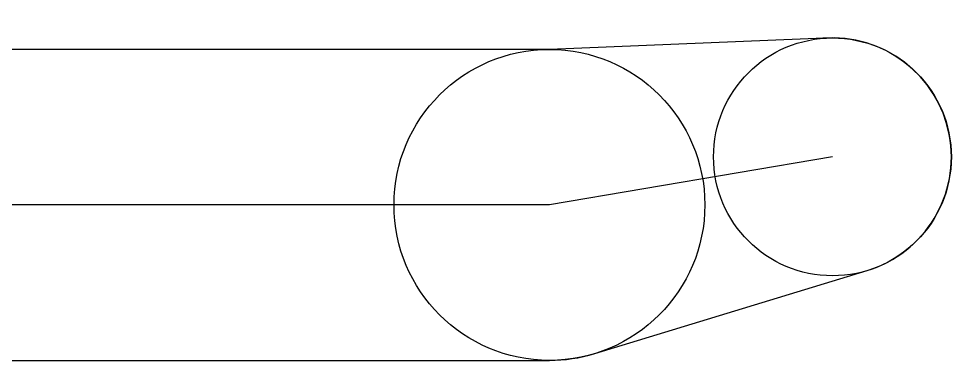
# Model space of a CAD drawing. Header units: millimetres. Extents: x -5117 to 731, y -3788 to -916.
# Drawn here: x -1807 to 714, y -1839 to -916 of the extents above; entities that cross this region are included whole.
import ezdxf

# ---------------------------------------------------------------- set-up
doc = ezdxf.new("R2010")
doc.units = ezdxf.units.MM

msp = doc.modelspace()

# ---------------------------------------------------------------- linework, layer by layer
for p, q in [((392.541, -1289.246), (-372.648, -1419.036)), ((-372.648, -1419.036), (-4132.648, -1419.036))]:
    msp.add_line(p, q)
msp.add_lwpolyline([(392.541, -967.843), (-372.648, -998.917), (-4132.648, -998.917), (-4827.658, -917.507, 0.80490031), (-4990.025, -1388.527), (-4351.275, -1777.788, 0.13768777), (-4132.648, -1839.155), (-372.648, -1839.155, 0.07402408), (-250.279, -1820.939), (486.157, -1596.713, 0.89816982), (366.479, -968.901)], format="xyb")
for centre, radius in [((392.541, -1289.246), 321.403), ((-372.648, -1419.036), 420.119)]:
    msp.add_circle(centre, radius)

doc.saveas('drawing.dxf')
